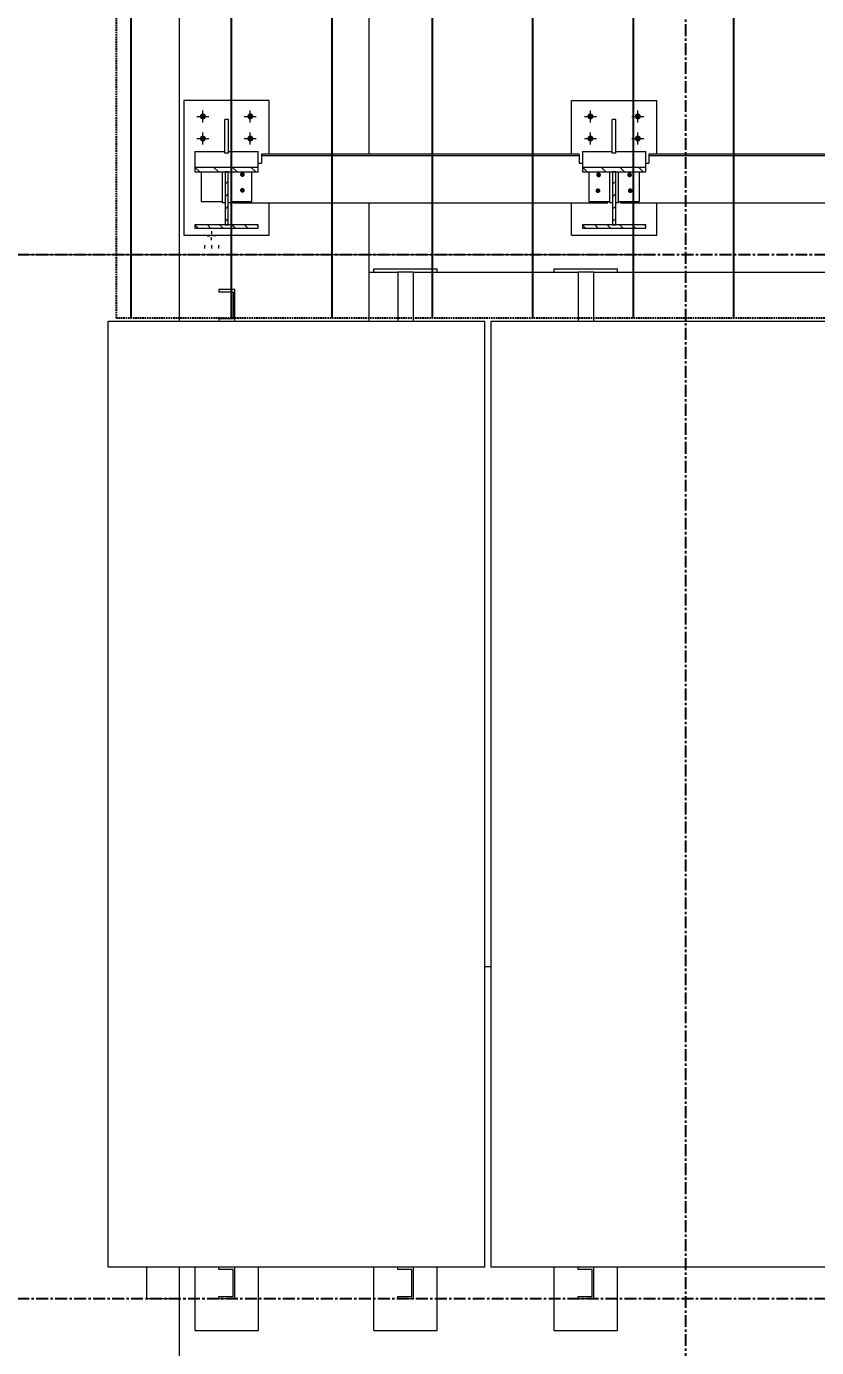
# Model space of a CAD drawing. Header units: millimetres. Extents: x -153298 to 620751, y -313239 to 250031.
# Drawn here: x 30149 to 32647, y -123359 to -119183 of the extents above; entities that cross this region are included whole.
import ezdxf

# ---------------------------------------------------------------- set-up
doc = ezdxf.new("R2010")
doc.units = ezdxf.units.MM
for name, pattern in [('CENTER', [2, 1.25, -0.25, 0.25, -0.25]), ('HIDDEN', [0.375, 0.25, -0.125]), ('XKITLINE00', [0]), ('XKITLINE02', [4, 2, -2])]:
    doc.linetypes.add(name, pattern=pattern)
for name, color, linetype, lineweight in [('Bolt', 7, 'Continuous', 0), ('Part', 7, 'Continuous', 0), ('Z-DIMENSIONS', 7, 'Continuous', 0)]:
    doc.layers.add(name, color=color, linetype=linetype, lineweight=lineweight)
doc.layers.add('HATCH', color=7, linetype='Continuous')
doc.styles.add('ISOCPEUR', font='isocpeur.ttf')

# ---------------------------------------------------------------- blocks, each defined once
blk = doc.blocks.new('*A153152')
at = {"layer": 'Part', "color": 7, "linetype": 'XKITLINE00', "lineweight": 0}
for p, q in [((306.570077, -21.082831), (306.449912, -20.962666)), ((307.042187, -21.082831), (306.922023, -20.962666)), ((307.514298, -21.082831), (307.394133, -20.962666)), ((307.986408, -21.082831), (307.866244, -20.962666))]:
    blk.add_line(p, q, dxfattribs=at)
blk = doc.blocks.new('*A154153')
at = {"layer": 'Part', "color": 7, "linetype": 'XKITLINE00', "lineweight": 0}
for p, q in [((306.529912, -22.505436), (306.449912, -22.425436)), ((306.844221, -22.505436), (306.764221, -22.425436)), ((307.15853, -22.505436), (307.07853, -22.425436)), ((307.472839, -22.505436), (307.392839, -22.425436)), ((307.787148, -22.505436), (307.707148, -22.425436)), ((308.049912, -22.453891), (308.021457, -22.425436))]:
    blk.add_line(p, q, dxfattribs=at)
blk = doc.blocks.new('*A155154')
at = {"layer": 'Part', "color": 7, "linetype": 'XKITLINE00', "lineweight": 0}
for p, q in [((307.209912, -21.397136), (307.289912, -21.317136)), ((307.209912, -21.711445), (307.289912, -21.631445)), ((307.209912, -22.025754), (307.289912, -21.945754)), ((307.209912, -22.340063), (307.289912, -22.260063))]:
    blk.add_line(p, q, dxfattribs=at)
blk = doc.blocks.new('*A156155')
at = {"layer": 'Part', "color": 7, "linetype": 'XKITLINE00', "lineweight": 0}
for p, q in [((296.770077, -21.082831), (296.649912, -20.962666)), ((297.242187, -21.082831), (297.122023, -20.962666)), ((297.714298, -21.082831), (297.594133, -20.962666)), ((298.186408, -21.082831), (298.066244, -20.962666))]:
    blk.add_line(p, q, dxfattribs=at)
blk = doc.blocks.new('*A157156')
at = {"layer": 'Part', "color": 7, "linetype": 'XKITLINE00', "lineweight": 0}
for p, q in [((296.729912, -22.505436), (296.649912, -22.425436)), ((297.044221, -22.505436), (296.964221, -22.425436)), ((297.35853, -22.505436), (297.27853, -22.425436)), ((297.672839, -22.505436), (297.592839, -22.425436)), ((297.987148, -22.505436), (297.907148, -22.425436)), ((298.249912, -22.453891), (298.221457, -22.425436))]:
    blk.add_line(p, q, dxfattribs=at)
blk = doc.blocks.new('*A158157')
at = {"layer": 'Part', "color": 7, "linetype": 'XKITLINE00', "lineweight": 0}
for p, q in [((297.409912, -21.397136), (297.489912, -21.317136)), ((297.409912, -21.711445), (297.489912, -21.631445)), ((297.409912, -22.025754), (297.489912, -21.945754)), ((297.409912, -22.340063), (297.489912, -22.260063))]:
    blk.add_line(p, q, dxfattribs=at)
blk = doc.blocks.new('*A12941259')
at = {"layer": 'Part', "color": 7, "linetype": 'XKITLINE00', "lineweight": 0}
for p, q in [((303.977912, -41.177455), (304.137912, -41.177455)), ((296.25794, -57.577455), (296.25794, -48.777455))]:
    blk.add_line(p, q, dxfattribs=at)
blk = doc.blocks.new('*A13131273')
at = {"layer": 'Part', "color": 7, "linetype": 'XKITLINE00', "lineweight": 0}
for p, q in [((301.057888, -20.634477), (301.057888, -16.417455)), ((301.057888, -23.617455), (301.057888, -21.864234)), ((301.057888, -23.617455), (301.777912, -23.617455)), ((302.177912, -23.617455), (306.337912, -23.617455)), ((306.737912, -23.617455), (313.377912, -23.617455))]:
    blk.add_line(p, q, dxfattribs=at)
blk = doc.blocks.new('*A13521311')
at = {"layer": 'Part', "color": 7, "linetype": 'XKITLINE00', "lineweight": 0}
for p, q in [((296.257888, -24.857455), (296.257888, 40.022545)), ((301.057888, -20.634477), (301.057888, 40.022545)), ((301.057888, -24.857455), (301.057888, -21.864234))]:
    blk.add_line(p, q, dxfattribs=at)
blk = doc.blocks.new('*A14121371')
at = {"layer": 'Part', "color": 7, "linetype": 'XKITLINE00', "lineweight": 0}
for p, q in [((304.137912, -24.857455), (315.977912, -24.857455)), ((304.137912, -48.777455), (304.137912, -24.857455)), ((315.977912, -48.777455), (315.977912, -24.857455)), ((315.977912, -48.777455), (304.137912, -48.777455))]:
    blk.add_line(p, q, dxfattribs=at)
blk = doc.blocks.new('*A14131372')
at = {"layer": 'Part', "color": 7, "linetype": 'XKITLINE00', "lineweight": 0}
for p, q in [((294.457912, -24.857455), (303.977912, -24.857455)), ((294.457912, -48.777455), (294.457912, -24.857455)), ((303.977912, -48.777455), (303.977912, -24.857455)), ((303.977912, -48.777455), (294.457912, -48.777455))]:
    blk.add_line(p, q, dxfattribs=at)
blk = doc.blocks.new('*A14141373')
at = {"layer": 'Part', "color": 7, "linetype": 'XKITLINE00', "lineweight": 0}
for p, q in [((306.449912, -20.564629), (307.201912, -20.564629)), ((306.449912, -20.564629), (306.449912, -21.082831)), ((307.297912, -20.564629), (308.049912, -20.564629)), ((308.049912, -21.082831), (308.049912, -20.564629)), ((306.449912, -20.962666), (308.049912, -20.962666)), ((306.449912, -21.082831), (308.049912, -21.082831))]:
    blk.add_line(p, q, dxfattribs=at)
blk = doc.blocks.new('*A14151374')
at = {"layer": 'Part', "color": 7, "linetype": 'XKITLINE00', "lineweight": 0}
for p, q in [((308.049912, -22.425436), (306.449912, -22.425436)), ((306.449912, -22.425436), (306.449912, -22.505436)), ((306.449912, -22.505436), (308.049912, -22.505436)), ((308.049912, -22.505436), (308.049912, -22.425436))]:
    blk.add_line(p, q, dxfattribs=at)
blk = doc.blocks.new('*A14161375')
at = {"layer": 'Part', "color": 7, "linetype": 'XKITLINE00', "lineweight": 0}
for p, q in [((307.289912, -21.082827), (307.209912, -21.082827)), ((307.209912, -21.082827), (307.209912, -22.425436)), ((307.289912, -22.425436), (307.289912, -21.082827)), ((307.209912, -22.425436), (307.289912, -22.425436))]:
    blk.add_line(p, q, dxfattribs=at)
blk = doc.blocks.new('*A14171376')
at = {"layer": 'Part', "color": 7, "linetype": 'XKITLINE00', "lineweight": 0}
for p, q in [((296.649912, -20.564629), (297.401912, -20.564629)), ((296.649912, -20.564629), (296.649912, -21.082831)), ((297.497912, -20.564629), (298.249912, -20.564629)), ((298.249912, -21.082831), (298.249912, -20.564629)), ((296.649912, -20.962666), (298.249912, -20.962666)), ((296.649912, -21.082831), (298.249912, -21.082831))]:
    blk.add_line(p, q, dxfattribs=at)
blk = doc.blocks.new('*A14181377')
at = {"layer": 'Part', "color": 7, "linetype": 'XKITLINE00', "lineweight": 0}
for p, q in [((298.249912, -22.425436), (296.649912, -22.425436)), ((296.649912, -22.425436), (296.649912, -22.505436)), ((296.649912, -22.505436), (298.249912, -22.505436)), ((298.249912, -22.505436), (298.249912, -22.425436))]:
    blk.add_line(p, q, dxfattribs=at)
blk = doc.blocks.new('*A14191378')
at = {"layer": 'Part', "color": 7, "linetype": 'XKITLINE00', "lineweight": 0}
for p, q in [((297.489912, -21.082827), (297.409912, -21.082827)), ((297.409912, -21.082827), (297.409912, -22.425436)), ((297.489912, -22.425436), (297.489912, -21.082827)), ((297.409912, -22.425436), (297.489912, -22.425436))]:
    blk.add_line(p, q, dxfattribs=at)
blk = doc.blocks.new('*A14201379')
at = {"layer": 'Part', "color": 7, "linetype": 'XKITLINE00', "lineweight": 0}
for p, q in [((306.369912, -20.634477), (298.329912, -20.634477)), ((298.329912, -20.634477), (298.329912, -20.865605)), ((298.329912, -20.665879), (306.369912, -20.665879)), ((306.369912, -20.634477), (306.369912, -20.865605)), ((298.249912, -20.862883), (298.329912, -20.862883)), ((298.249912, -20.865605), (298.329912, -20.865605)), ((306.369912, -20.862883), (306.449912, -20.862883)), ((306.369912, -20.865605), (306.449912, -20.865605)), ((297.609883, -21.864234), (297.609883, -21.828163)), ((297.609883, -21.864234), (307.089912, -21.864234)), ((307.089912, -21.864234), (307.089912, -21.828163))]:
    blk.add_line(p, q, dxfattribs=at)
blk = doc.blocks.new('*A14211380')
at = {"layer": 'Part', "color": 7, "linetype": 'XKITLINE00', "lineweight": 0}
for p, q in [((298.52988, -19.280042), (296.36988, -19.280042)), ((296.36988, -19.280042), (296.36988, -22.680042)), ((298.52988, -20.634477), (298.52988, -19.280042)), ((298.52988, -22.680042), (298.52988, -21.864234)), ((296.36988, -22.680042), (298.52988, -22.680042))]:
    blk.add_line(p, q, dxfattribs=at)
blk = doc.blocks.new('*A14221381')
at = {"layer": 'Part', "color": 7, "linetype": 'XKITLINE00', "lineweight": 0}
for p, q in [((297.561912, -21.855796), (297.561912, -21.082831)), ((298.089912, -21.828163), (298.089912, -21.082831)), ((297.489912, -21.855796), (297.561912, -21.855796)), ((297.561912, -21.828163), (298.089912, -21.828163))]:
    blk.add_line(p, q, dxfattribs=at)
blk = doc.blocks.new('*A14231382')
at = {"layer": 'Part', "color": 7, "linetype": 'XKITLINE00', "lineweight": 0}
for p, q in [((296.809902, -21.082831), (296.809902, -21.828163)), ((297.337902, -21.082831), (297.337902, -21.855796)), ((296.809902, -21.828163), (297.337902, -21.828163)), ((297.337902, -21.855796), (297.409902, -21.855796))]:
    blk.add_line(p, q, dxfattribs=at)
blk = doc.blocks.new('*A14241383')
at = {"layer": 'Part', "color": 7, "linetype": 'XKITLINE00', "lineweight": 0}
for p, q in [((297.497912, -19.760081), (297.401912, -19.760081)), ((297.401912, -20.611492), (297.401912, -19.760081)), ((297.497912, -20.611492), (297.497912, -19.760081)), ((297.497912, -20.611492), (297.401912, -20.611492))]:
    blk.add_line(p, q, dxfattribs=at)
blk = doc.blocks.new('*A14251384')
at = {"layer": 'Bolt'}
for points in [[(297.856, -21.089), (297.862, -21.09), (297.867, -21.092), (297.873, -21.094), (297.878, -21.096), (297.883, -21.099), (297.888, -21.103), (297.892, -21.107), (297.896, -21.111), (297.9, -21.116), (297.903, -21.121), (297.905, -21.126), (297.907, -21.132), (297.909, -21.137), (297.91, -21.143), (297.91, -21.149), (297.91, -21.155), (297.909, -21.161), (297.907, -21.166), (297.905, -21.172), (297.903, -21.177), (297.9, -21.182), (297.896, -21.187), (297.892, -21.191), (297.888, -21.195), (297.883, -21.199), (297.878, -21.202), (297.873, -21.204), (297.867, -21.206), (297.862, -21.208), (297.856, -21.209), (297.85, -21.209), (297.844, -21.209), (297.838, -21.208), (297.832, -21.206), (297.827, -21.204), (297.822, -21.202), (297.817, -21.199), (297.812, -21.195), (297.807, -21.191), (297.804, -21.187), (297.8, -21.182), (297.797, -21.177), (297.794, -21.172), (297.792, -21.166), (297.791, -21.161), (297.79, -21.155), (297.79, -21.149), (297.79, -21.143), (297.791, -21.137), (297.792, -21.132), (297.794, -21.126), (297.797, -21.121), (297.8, -21.116), (297.804, -21.111), (297.807, -21.107), (297.812, -21.103), (297.817, -21.099), (297.822, -21.096), (297.827, -21.094), (297.832, -21.092), (297.838, -21.09), (297.844, -21.089), (297.85, -21.089)], [(297.856, -21.489), (297.862, -21.49), (297.867, -21.491), (297.873, -21.493), (297.878, -21.496), (297.883, -21.499), (297.888, -21.502), (297.892, -21.506), (297.896, -21.511), (297.9, -21.515), (297.903, -21.52), (297.905, -21.526), (297.907, -21.531), (297.909, -21.537), (297.91, -21.543), (297.91, -21.549), (297.91, -21.554), (297.909, -21.56), (297.907, -21.566), (297.905, -21.571), (297.903, -21.577), (297.9, -21.582), (297.896, -21.587), (297.892, -21.591), (297.888, -21.595), (297.883, -21.598), (297.878, -21.601), (297.873, -21.604), (297.867, -21.606), (297.862, -21.607), (297.856, -21.608), (297.85, -21.608), (297.844, -21.608), (297.838, -21.607), (297.832, -21.606), (297.827, -21.604), (297.822, -21.601), (297.817, -21.598), (297.812, -21.595), (297.807, -21.591), (297.804, -21.587), (297.8, -21.582), (297.797, -21.577), (297.794, -21.571), (297.792, -21.566), (297.791, -21.56), (297.79, -21.554), (297.79, -21.549), (297.79, -21.543), (297.791, -21.537), (297.792, -21.531), (297.794, -21.526), (297.797, -21.52), (297.8, -21.515), (297.804, -21.511), (297.807, -21.506), (297.812, -21.502), (297.817, -21.499), (297.822, -21.496), (297.827, -21.493), (297.832, -21.491), (297.838, -21.49), (297.844, -21.489), (297.85, -21.489)]]:
    blk.add_hatch(color=7, dxfattribs=at).paths.add_polyline_path(points, flags=17)
at = {"layer": 'Bolt', "color": 7, "linetype": 'XKITLINE00', "lineweight": 0}
for p, q in [((297.85, -21.152), (297.85, -21.132)), ((297.85, -21.552), (297.85, -21.532))]:
    blk.add_line(p, q, dxfattribs=at)
blk = doc.blocks.new('*A14261385')
at = {"layer": 'Bolt'}
for points in [[(296.774, -19.673), (296.775, -19.665), (296.777, -19.658), (296.78, -19.651), (296.783, -19.644), (296.787, -19.638), (296.791, -19.632), (296.796, -19.626), (296.802, -19.621), (296.808, -19.617), (296.814, -19.613), (296.821, -19.61), (296.828, -19.607), (296.835, -19.606), (296.842, -19.604), (296.85, -19.604), (296.857, -19.604), (296.865, -19.606), (296.872, -19.607), (296.879, -19.61), (296.886, -19.613), (296.892, -19.617), (296.898, -19.621), (296.904, -19.626), (296.909, -19.632), (296.913, -19.638), (296.917, -19.644), (296.92, -19.651), (296.923, -19.658), (296.924, -19.665), (296.926, -19.673), (296.926, -19.68), (296.926, -19.687), (296.924, -19.695), (296.923, -19.702), (296.92, -19.709), (296.917, -19.716), (296.913, -19.722), (296.909, -19.728), (296.904, -19.734), (296.898, -19.739), (296.892, -19.743), (296.886, -19.747), (296.879, -19.75), (296.872, -19.753), (296.865, -19.755), (296.857, -19.756), (296.85, -19.756), (296.842, -19.756), (296.835, -19.755), (296.828, -19.753), (296.821, -19.75), (296.814, -19.747), (296.808, -19.743), (296.802, -19.739), (296.796, -19.734), (296.791, -19.728), (296.787, -19.722), (296.783, -19.716), (296.78, -19.709), (296.777, -19.702), (296.775, -19.695), (296.774, -19.687), (296.774, -19.68)], [(297.974, -19.673), (297.975, -19.665), (297.977, -19.658), (297.98, -19.651), (297.983, -19.644), (297.987, -19.638), (297.991, -19.632), (297.996, -19.626), (298.002, -19.621), (298.008, -19.617), (298.014, -19.613), (298.021, -19.61), (298.028, -19.607), (298.035, -19.606), (298.042, -19.604), (298.05, -19.604), (298.057, -19.604), (298.065, -19.606), (298.072, -19.607), (298.079, -19.61), (298.086, -19.613), (298.092, -19.617), (298.098, -19.621), (298.104, -19.626), (298.109, -19.632), (298.113, -19.638), (298.117, -19.644), (298.12, -19.651), (298.123, -19.658), (298.124, -19.665), (298.126, -19.673), (298.126, -19.68), (298.126, -19.687), (298.124, -19.695), (298.123, -19.702), (298.12, -19.709), (298.117, -19.716), (298.113, -19.722), (298.109, -19.728), (298.104, -19.734), (298.098, -19.739), (298.092, -19.743), (298.086, -19.747), (298.079, -19.75), (298.072, -19.753), (298.065, -19.755), (298.057, -19.756), (298.05, -19.756), (298.042, -19.756), (298.035, -19.755), (298.028, -19.753), (298.021, -19.75), (298.014, -19.747), (298.008, -19.743), (298.002, -19.739), (297.996, -19.734), (297.991, -19.728), (297.987, -19.722), (297.983, -19.716), (297.98, -19.709), (297.977, -19.702), (297.975, -19.695), (297.974, -19.687), (297.974, -19.68)], [(296.774, -20.233), (296.775, -20.225), (296.777, -20.218), (296.78, -20.211), (296.783, -20.204), (296.787, -20.198), (296.791, -20.192), (296.796, -20.186), (296.802, -20.181), (296.808, -20.177), (296.814, -20.173), (296.821, -20.17), (296.828, -20.167), (296.835, -20.166), (296.842, -20.164), (296.85, -20.164), (296.857, -20.164), (296.865, -20.166), (296.872, -20.167), (296.879, -20.17), (296.886, -20.173), (296.892, -20.177), (296.898, -20.181), (296.904, -20.186), (296.909, -20.192), (296.913, -20.198), (296.917, -20.204), (296.92, -20.211), (296.923, -20.218), (296.924, -20.225), (296.926, -20.233), (296.926, -20.24), (296.926, -20.247), (296.924, -20.255), (296.923, -20.262), (296.92, -20.269), (296.917, -20.276), (296.913, -20.282), (296.909, -20.288), (296.904, -20.294), (296.898, -20.299), (296.892, -20.303), (296.886, -20.307), (296.879, -20.31), (296.872, -20.313), (296.865, -20.315), (296.857, -20.316), (296.85, -20.316), (296.842, -20.316), (296.835, -20.315), (296.828, -20.313), (296.821, -20.31), (296.814, -20.307), (296.808, -20.303), (296.802, -20.299), (296.796, -20.294), (296.791, -20.288), (296.787, -20.282), (296.783, -20.276), (296.78, -20.269), (296.777, -20.262), (296.775, -20.255), (296.774, -20.247), (296.774, -20.24)], [(297.974, -20.233), (297.975, -20.225), (297.977, -20.218), (297.98, -20.211), (297.983, -20.204), (297.987, -20.198), (297.991, -20.192), (297.996, -20.186), (298.002, -20.181), (298.008, -20.177), (298.014, -20.173), (298.021, -20.17), (298.028, -20.167), (298.035, -20.166), (298.042, -20.164), (298.05, -20.164), (298.057, -20.164), (298.065, -20.166), (298.072, -20.167), (298.079, -20.17), (298.086, -20.173), (298.092, -20.177), (298.098, -20.181), (298.104, -20.186), (298.109, -20.192), (298.113, -20.198), (298.117, -20.204), (298.12, -20.211), (298.123, -20.218), (298.124, -20.225), (298.126, -20.233), (298.126, -20.24), (298.126, -20.247), (298.124, -20.255), (298.123, -20.262), (298.12, -20.269), (298.117, -20.276), (298.113, -20.282), (298.109, -20.288), (298.104, -20.294), (298.098, -20.299), (298.092, -20.303), (298.086, -20.307), (298.079, -20.31), (298.072, -20.313), (298.065, -20.315), (298.057, -20.316), (298.05, -20.316), (298.042, -20.316), (298.035, -20.315), (298.028, -20.313), (298.021, -20.31), (298.014, -20.307), (298.008, -20.303), (298.002, -20.299), (297.996, -20.294), (297.991, -20.288), (297.987, -20.282), (297.983, -20.276), (297.98, -20.269), (297.977, -20.262), (297.975, -20.255), (297.974, -20.247), (297.974, -20.24)]]:
    blk.add_hatch(color=7, dxfattribs=at).paths.add_polyline_path(points, flags=17)
at = {"layer": 'Bolt', "color": 7, "linetype": 'XKITLINE00', "lineweight": 0}
for p, q in [((296.698, -19.68), (297.002, -19.68)), ((296.85, -19.832), (296.85, -19.528)), ((297.898, -19.68), (298.202, -19.68)), ((298.05, -19.832), (298.05, -19.528)), ((296.698, -20.24), (297.002, -20.24)), ((296.85, -20.392), (296.85, -20.088)), ((297.898, -20.24), (298.202, -20.24)), ((298.05, -20.392), (298.05, -20.088))]:
    blk.add_line(p, q, dxfattribs=at)
blk = doc.blocks.new('*A14271386')
at = {"layer": 'Part', "color": 7, "linetype": 'XKITLINE00', "lineweight": 0}
for p, q in [((301.177912, -23.617455), (301.177912, -23.537455)), ((301.177912, -23.537455), (302.777912, -23.537455)), ((301.177912, -23.617455), (301.777912, -23.617455)), ((302.177912, -23.617455), (302.777912, -23.617455)), ((302.777912, -23.617455), (302.777912, -23.537455))]:
    blk.add_line(p, q, dxfattribs=at)
blk = doc.blocks.new('*A14281387')
at = {"layer": 'Part', "color": 7, "linetype": 'XKITLINE00', "lineweight": 0}
for p, q in [((297.657912, -24.057455), (297.257912, -24.057455)), ((297.257912, -24.057455), (297.257912, -24.117455)), ((297.257912, -24.117455), (297.617912, -24.117455)), ((297.617912, -24.117455), (297.617912, -24.797455)), ((297.657912, -24.857455), (297.657912, -24.057455)), ((297.617912, -24.797455), (297.257912, -24.797455)), ((297.257912, -24.797455), (297.257912, -24.857455))]:
    blk.add_line(p, q, dxfattribs=at)
blk = doc.blocks.new('*A14291388')
at = {"layer": 'Part', "color": 7, "linetype": 'XKITLINE00', "lineweight": 0}
for p, q in [((302.177912, -23.617455), (301.777912, -23.617455)), ((301.777912, -23.617455), (301.777912, -24.857455)), ((302.177912, -24.857455), (302.177912, -23.617455))]:
    blk.add_line(p, q, dxfattribs=at)
blk = doc.blocks.new('*A14301389')
at = {"layer": 'Part', "color": 7, "linetype": 'XKITLINE00', "lineweight": 0}
for p, q in [((306.16988, -19.280042), (308.32988, -19.280042)), ((306.16988, -20.634477), (306.16988, -19.280042)), ((308.32988, -20.634477), (308.32988, -19.280042)), ((306.16988, -22.680042), (306.16988, -21.864234)), ((308.32988, -22.680042), (308.32988, -21.864234)), ((306.16988, -22.680042), (308.32988, -22.680042))]:
    blk.add_line(p, q, dxfattribs=at)
blk = doc.blocks.new('*A14311390')
at = {"layer": 'Bolt'}
for points in [[(307.648, -21.1), (307.654, -21.1), (307.659, -21.102), (307.665, -21.104), (307.67, -21.106), (307.675, -21.109), (307.68, -21.113), (307.684, -21.117), (307.688, -21.121), (307.692, -21.126), (307.695, -21.131), (307.697, -21.136), (307.699, -21.142), (307.701, -21.147), (307.702, -21.153), (307.702, -21.159), (307.702, -21.165), (307.701, -21.171), (307.699, -21.177), (307.697, -21.182), (307.695, -21.187), (307.692, -21.192), (307.688, -21.197), (307.684, -21.202), (307.68, -21.205), (307.675, -21.209), (307.67, -21.212), (307.665, -21.215), (307.659, -21.217), (307.654, -21.218), (307.648, -21.219), (307.642, -21.219), (307.636, -21.219), (307.63, -21.218), (307.624, -21.217), (307.619, -21.215), (307.614, -21.212), (307.609, -21.209), (307.604, -21.205), (307.599, -21.202), (307.595, -21.197), (307.592, -21.192), (307.589, -21.187), (307.586, -21.182), (307.584, -21.177), (307.583, -21.171), (307.582, -21.165), (307.582, -21.159), (307.582, -21.153), (307.583, -21.147), (307.584, -21.142), (307.586, -21.136), (307.589, -21.131), (307.592, -21.126), (307.595, -21.121), (307.599, -21.117), (307.604, -21.113), (307.609, -21.109), (307.614, -21.106), (307.619, -21.104), (307.624, -21.102), (307.63, -21.1), (307.636, -21.1), (307.642, -21.099)], [(307.664, -21.499), (307.67, -21.5), (307.676, -21.501), (307.681, -21.503), (307.687, -21.505), (307.692, -21.508), (307.696, -21.512), (307.701, -21.516), (307.705, -21.52), (307.708, -21.525), (307.711, -21.53), (307.714, -21.535), (307.716, -21.541), (307.717, -21.547), (307.718, -21.552), (307.718, -21.558), (307.718, -21.564), (307.717, -21.57), (307.716, -21.576), (307.714, -21.581), (307.711, -21.587), (307.708, -21.592), (307.705, -21.596), (307.701, -21.601), (307.696, -21.605), (307.692, -21.608), (307.687, -21.611), (307.681, -21.614), (307.676, -21.616), (307.67, -21.617), (307.664, -21.618), (307.658, -21.618), (307.653, -21.618), (307.647, -21.617), (307.641, -21.616), (307.635, -21.614), (307.63, -21.611), (307.625, -21.608), (307.62, -21.605), (307.616, -21.601), (307.612, -21.596), (307.609, -21.592), (307.605, -21.587), (307.603, -21.581), (307.601, -21.576), (307.6, -21.57), (307.599, -21.564), (307.598, -21.558), (307.599, -21.552), (307.6, -21.547), (307.601, -21.541), (307.603, -21.535), (307.605, -21.53), (307.609, -21.525), (307.612, -21.52), (307.616, -21.516), (307.62, -21.512), (307.625, -21.508), (307.63, -21.505), (307.635, -21.503), (307.641, -21.501), (307.647, -21.5), (307.653, -21.499), (307.658, -21.498)]]:
    blk.add_hatch(color=7, dxfattribs=at).paths.add_polyline_path(points, flags=17)
at = {"layer": 'Bolt', "color": 7, "linetype": 'XKITLINE00', "lineweight": 0}
for p, q in [((307.642, -21.162), (307.642, -21.143)), ((307.658, -21.562), (307.658, -21.542))]:
    blk.add_line(p, q, dxfattribs=at)
blk = doc.blocks.new('*A14321391')
at = {"layer": 'Bolt'}
for points in [[(306.574, -19.673), (306.575, -19.665), (306.577, -19.658), (306.58, -19.651), (306.583, -19.644), (306.587, -19.638), (306.591, -19.632), (306.596, -19.626), (306.602, -19.621), (306.608, -19.617), (306.614, -19.613), (306.621, -19.61), (306.628, -19.607), (306.635, -19.606), (306.642, -19.604), (306.65, -19.604), (306.657, -19.604), (306.665, -19.606), (306.672, -19.607), (306.679, -19.61), (306.686, -19.613), (306.692, -19.617), (306.698, -19.621), (306.704, -19.626), (306.709, -19.632), (306.713, -19.638), (306.717, -19.644), (306.72, -19.651), (306.723, -19.658), (306.724, -19.665), (306.726, -19.673), (306.726, -19.68), (306.726, -19.687), (306.724, -19.695), (306.723, -19.702), (306.72, -19.709), (306.717, -19.716), (306.713, -19.722), (306.709, -19.728), (306.704, -19.734), (306.698, -19.739), (306.692, -19.743), (306.686, -19.747), (306.679, -19.75), (306.672, -19.753), (306.665, -19.755), (306.657, -19.756), (306.65, -19.756), (306.642, -19.756), (306.635, -19.755), (306.628, -19.753), (306.621, -19.75), (306.614, -19.747), (306.608, -19.743), (306.602, -19.739), (306.596, -19.734), (306.591, -19.728), (306.587, -19.722), (306.583, -19.716), (306.58, -19.709), (306.577, -19.702), (306.575, -19.695), (306.574, -19.687), (306.574, -19.68)], [(307.774, -19.673), (307.775, -19.665), (307.777, -19.658), (307.78, -19.651), (307.783, -19.644), (307.787, -19.638), (307.791, -19.632), (307.796, -19.626), (307.802, -19.621), (307.808, -19.617), (307.814, -19.613), (307.821, -19.61), (307.828, -19.607), (307.835, -19.606), (307.842, -19.604), (307.85, -19.604), (307.857, -19.604), (307.865, -19.606), (307.872, -19.607), (307.879, -19.61), (307.886, -19.613), (307.892, -19.617), (307.898, -19.621), (307.904, -19.626), (307.909, -19.632), (307.913, -19.638), (307.917, -19.644), (307.92, -19.651), (307.923, -19.658), (307.924, -19.665), (307.926, -19.673), (307.926, -19.68), (307.926, -19.687), (307.924, -19.695), (307.923, -19.702), (307.92, -19.709), (307.917, -19.716), (307.913, -19.722), (307.909, -19.728), (307.904, -19.734), (307.898, -19.739), (307.892, -19.743), (307.886, -19.747), (307.879, -19.75), (307.872, -19.753), (307.865, -19.755), (307.857, -19.756), (307.85, -19.756), (307.842, -19.756), (307.835, -19.755), (307.828, -19.753), (307.821, -19.75), (307.814, -19.747), (307.808, -19.743), (307.802, -19.739), (307.796, -19.734), (307.791, -19.728), (307.787, -19.722), (307.783, -19.716), (307.78, -19.709), (307.777, -19.702), (307.775, -19.695), (307.774, -19.687), (307.774, -19.68)], [(306.574, -20.233), (306.575, -20.225), (306.577, -20.218), (306.58, -20.211), (306.583, -20.204), (306.587, -20.198), (306.591, -20.192), (306.596, -20.186), (306.602, -20.181), (306.608, -20.177), (306.614, -20.173), (306.621, -20.17), (306.628, -20.167), (306.635, -20.166), (306.642, -20.164), (306.65, -20.164), (306.657, -20.164), (306.665, -20.166), (306.672, -20.167), (306.679, -20.17), (306.686, -20.173), (306.692, -20.177), (306.698, -20.181), (306.704, -20.186), (306.709, -20.192), (306.713, -20.198), (306.717, -20.204), (306.72, -20.211), (306.723, -20.218), (306.724, -20.225), (306.726, -20.233), (306.726, -20.24), (306.726, -20.247), (306.724, -20.255), (306.723, -20.262), (306.72, -20.269), (306.717, -20.276), (306.713, -20.282), (306.709, -20.288), (306.704, -20.294), (306.698, -20.299), (306.692, -20.303), (306.686, -20.307), (306.679, -20.31), (306.672, -20.313), (306.665, -20.315), (306.657, -20.316), (306.65, -20.316), (306.642, -20.316), (306.635, -20.315), (306.628, -20.313), (306.621, -20.31), (306.614, -20.307), (306.608, -20.303), (306.602, -20.299), (306.596, -20.294), (306.591, -20.288), (306.587, -20.282), (306.583, -20.276), (306.58, -20.269), (306.577, -20.262), (306.575, -20.255), (306.574, -20.247), (306.574, -20.24)], [(307.774, -20.233), (307.775, -20.225), (307.777, -20.218), (307.78, -20.211), (307.783, -20.204), (307.787, -20.198), (307.791, -20.192), (307.796, -20.186), (307.802, -20.181), (307.808, -20.177), (307.814, -20.173), (307.821, -20.17), (307.828, -20.167), (307.835, -20.166), (307.842, -20.164), (307.85, -20.164), (307.857, -20.164), (307.865, -20.166), (307.872, -20.167), (307.879, -20.17), (307.886, -20.173), (307.892, -20.177), (307.898, -20.181), (307.904, -20.186), (307.909, -20.192), (307.913, -20.198), (307.917, -20.204), (307.92, -20.211), (307.923, -20.218), (307.924, -20.225), (307.926, -20.233), (307.926, -20.24), (307.926, -20.247), (307.924, -20.255), (307.923, -20.262), (307.92, -20.269), (307.917, -20.276), (307.913, -20.282), (307.909, -20.288), (307.904, -20.294), (307.898, -20.299), (307.892, -20.303), (307.886, -20.307), (307.879, -20.31), (307.872, -20.313), (307.865, -20.315), (307.857, -20.316), (307.85, -20.316), (307.842, -20.316), (307.835, -20.315), (307.828, -20.313), (307.821, -20.31), (307.814, -20.307), (307.808, -20.303), (307.802, -20.299), (307.796, -20.294), (307.791, -20.288), (307.787, -20.282), (307.783, -20.276), (307.78, -20.269), (307.777, -20.262), (307.775, -20.255), (307.774, -20.247), (307.774, -20.24)]]:
    blk.add_hatch(color=7, dxfattribs=at).paths.add_polyline_path(points, flags=17)
at = {"layer": 'Bolt', "color": 7, "linetype": 'XKITLINE00', "lineweight": 0}
for p, q in [((306.498, -19.68), (306.802, -19.68)), ((306.65, -19.832), (306.65, -19.528)), ((307.698, -19.68), (308.002, -19.68)), ((307.85, -19.832), (307.85, -19.528)), ((306.498, -20.24), (306.802, -20.24)), ((306.65, -20.392), (306.65, -20.088)), ((307.698, -20.24), (308.002, -20.24)), ((307.85, -20.392), (307.85, -20.088))]:
    blk.add_line(p, q, dxfattribs=at)
blk = doc.blocks.new('*A14331392')
at = {"layer": 'Part', "color": 7, "linetype": 'XKITLINE00', "lineweight": 0}
for p, q in [((307.361912, -21.855796), (307.361912, -21.082831)), ((307.889912, -21.828163), (307.889912, -21.082831)), ((307.289912, -21.855796), (307.361912, -21.855796)), ((307.361912, -21.828163), (307.889912, -21.828163))]:
    blk.add_line(p, q, dxfattribs=at)
blk = doc.blocks.new('*A14341393')
at = {"layer": 'Part', "color": 7, "linetype": 'XKITLINE00', "lineweight": 0}
for p, q in [((306.609902, -21.082831), (306.609902, -21.828163)), ((307.137902, -21.082831), (307.137902, -21.855796)), ((306.609902, -21.828163), (307.137902, -21.828163)), ((307.137902, -21.855796), (307.209902, -21.855796))]:
    blk.add_line(p, q, dxfattribs=at)
blk = doc.blocks.new('*A14351394')
at = {"layer": 'Part', "color": 7, "linetype": 'XKITLINE00', "lineweight": 0}
for p, q in [((307.297912, -19.760081), (307.201912, -19.760081)), ((307.201912, -20.611492), (307.201912, -19.760081)), ((307.297912, -20.611492), (307.297912, -19.760081)), ((307.297912, -20.611492), (307.201912, -20.611492))]:
    blk.add_line(p, q, dxfattribs=at)
blk = doc.blocks.new('*A14361395')
at = {"layer": 'Bolt'}
for points in [[(306.864, -21.1), (306.87, -21.1), (306.875, -21.102), (306.881, -21.104), (306.886, -21.106), (306.891, -21.109), (306.896, -21.113), (306.9, -21.117), (306.904, -21.121), (306.908, -21.126), (306.911, -21.131), (306.913, -21.136), (306.915, -21.142), (306.917, -21.147), (306.918, -21.153), (306.918, -21.159), (306.918, -21.165), (306.917, -21.171), (306.915, -21.177), (306.913, -21.182), (306.911, -21.187), (306.908, -21.192), (306.904, -21.197), (306.9, -21.202), (306.896, -21.205), (306.891, -21.209), (306.886, -21.212), (306.881, -21.215), (306.875, -21.217), (306.87, -21.218), (306.864, -21.219), (306.858, -21.219), (306.852, -21.219), (306.846, -21.218), (306.841, -21.217), (306.835, -21.215), (306.83, -21.212), (306.825, -21.209), (306.82, -21.205), (306.816, -21.202), (306.812, -21.197), (306.808, -21.192), (306.805, -21.187), (306.803, -21.182), (306.801, -21.177), (306.799, -21.171), (306.798, -21.165), (306.798, -21.159), (306.798, -21.153), (306.799, -21.147), (306.801, -21.142), (306.803, -21.136), (306.805, -21.131), (306.808, -21.126), (306.812, -21.121), (306.816, -21.117), (306.82, -21.113), (306.825, -21.109), (306.83, -21.106), (306.835, -21.104), (306.841, -21.102), (306.846, -21.1), (306.852, -21.1), (306.858, -21.099)], [(306.847, -21.499), (306.853, -21.5), (306.859, -21.501), (306.864, -21.503), (306.87, -21.505), (306.875, -21.508), (306.879, -21.512), (306.884, -21.516), (306.888, -21.52), (306.891, -21.525), (306.894, -21.53), (306.897, -21.535), (306.899, -21.541), (306.9, -21.547), (306.901, -21.552), (306.901, -21.558), (306.901, -21.564), (306.9, -21.57), (306.899, -21.576), (306.897, -21.581), (306.894, -21.587), (306.891, -21.592), (306.888, -21.596), (306.884, -21.601), (306.879, -21.605), (306.875, -21.608), (306.87, -21.611), (306.864, -21.614), (306.859, -21.616), (306.853, -21.617), (306.847, -21.618), (306.841, -21.618), (306.836, -21.618), (306.83, -21.617), (306.824, -21.616), (306.818, -21.614), (306.813, -21.611), (306.808, -21.608), (306.803, -21.605), (306.799, -21.601), (306.795, -21.596), (306.792, -21.592), (306.788, -21.587), (306.786, -21.581), (306.784, -21.576), (306.783, -21.57), (306.782, -21.564), (306.781, -21.558), (306.782, -21.552), (306.783, -21.547), (306.784, -21.541), (306.786, -21.535), (306.788, -21.53), (306.792, -21.525), (306.795, -21.52), (306.799, -21.516), (306.803, -21.512), (306.808, -21.508), (306.813, -21.505), (306.818, -21.503), (306.824, -21.501), (306.83, -21.5), (306.836, -21.499), (306.841, -21.498)]]:
    blk.add_hatch(color=7, dxfattribs=at).paths.add_polyline_path(points, flags=17)
at = {"layer": 'Bolt', "color": 7, "linetype": 'XKITLINE00', "lineweight": 0}
for p, q in [((306.858, -21.162), (306.858, -21.143)), ((306.841, -21.562), (306.841, -21.542))]:
    blk.add_line(p, q, dxfattribs=at)
blk = doc.blocks.new('*A14371396')
at = {"layer": 'Part', "color": 7, "linetype": 'XKITLINE00', "lineweight": 0}
for p, q in [((305.737912, -23.617455), (305.737912, -23.537455)), ((305.737912, -23.537455), (307.337912, -23.537455)), ((305.737912, -23.617455), (306.337912, -23.617455)), ((306.737912, -23.617455), (307.337912, -23.617455)), ((307.337912, -23.617455), (307.337912, -23.537455))]:
    blk.add_line(p, q, dxfattribs=at)
blk = doc.blocks.new('*A14381397')
at = {"layer": 'Part', "color": 7, "linetype": 'XKITLINE00', "lineweight": 0}
for p, q in [((306.737912, -23.617455), (306.337912, -23.617455)), ((306.337912, -23.617455), (306.337912, -24.857455)), ((306.737912, -24.857455), (306.737912, -23.617455))]:
    blk.add_line(p, q, dxfattribs=at)
blk = doc.blocks.new('*A14441403')
at = {"layer": 'Part', "color": 7, "linetype": 'XKITLINE00', "lineweight": 0}
for p, q in [((318.369912, -20.634477), (308.129912, -20.634477)), ((308.129912, -20.634477), (308.129912, -20.865605)), ((308.129912, -20.665879), (318.369912, -20.665879)), ((318.369912, -20.634477), (318.369912, -20.865605)), ((308.049912, -20.862883), (308.129912, -20.862883)), ((308.049912, -20.865605), (308.129912, -20.865605)), ((318.369912, -20.862883), (318.449912, -20.862883)), ((318.369912, -20.865605), (318.449912, -20.865605)), ((307.409883, -21.864234), (307.409883, -21.828163)), ((307.409883, -21.864234), (319.089912, -21.864234)), ((319.089912, -21.864234), (319.089912, -21.828163))]:
    blk.add_line(p, q, dxfattribs=at)
blk = doc.blocks.new('*A14621418')
at = {"layer": 'Part', "color": 7, "linetype": 'XKITLINE00', "lineweight": 0}
for p, q in [((295.431424, -49.577455), (295.431424, -48.777455)), ((296.25794, -49.577455), (295.431424, -49.577455))]:
    blk.add_line(p, q, dxfattribs=at)
blk = doc.blocks.new('*A14851441')
at = {"layer": 'Part', "color": 7, "linetype": 'XKITLINE00', "lineweight": 0}
for p, q in [((305.737912, -50.377455), (305.737912, -48.777455)), ((307.337912, -50.377455), (307.337912, -48.777455)), ((305.737912, -50.377455), (307.337912, -50.377455))]:
    blk.add_line(p, q, dxfattribs=at)
blk = doc.blocks.new('*A14861442')
at = {"layer": 'Part', "color": 7, "linetype": 'XKITLINE00', "lineweight": 0}
for p, q in [((306.337912, -48.837455), (306.337912, -48.777455)), ((306.697912, -48.837455), (306.337912, -48.837455)), ((306.697912, -49.517455), (306.697912, -48.837455)), ((306.737912, -49.577455), (306.737912, -48.777455)), ((306.337912, -49.577455), (306.337912, -49.517455)), ((306.337912, -49.517455), (306.697912, -49.517455)), ((306.737912, -49.577455), (306.337912, -49.577455))]:
    blk.add_line(p, q, dxfattribs=at)
blk = doc.blocks.new('*A14871443')
at = {"layer": 'Part', "color": 7, "linetype": 'XKITLINE00', "lineweight": 0}
for p, q in [((296.657912, -50.377455), (296.657912, -48.777455)), ((298.257912, -50.377455), (298.257912, -48.777455)), ((296.657912, -50.377455), (298.257912, -50.377455))]:
    blk.add_line(p, q, dxfattribs=at)
blk = doc.blocks.new('*A14881444')
at = {"layer": 'Part', "color": 7, "linetype": 'XKITLINE00', "lineweight": 0}
for p, q in [((301.177912, -50.377455), (301.177912, -48.777455)), ((302.777912, -50.377455), (302.777912, -48.777455)), ((301.177912, -50.377455), (302.777912, -50.377455))]:
    blk.add_line(p, q, dxfattribs=at)
blk = doc.blocks.new('*A14891445')
at = {"layer": 'Part', "color": 7, "linetype": 'XKITLINE00', "lineweight": 0}
for p, q in [((297.257912, -48.837455), (297.257912, -48.777455)), ((297.617912, -48.837455), (297.257912, -48.837455)), ((297.617912, -49.517455), (297.617912, -48.837455)), ((297.657912, -49.577455), (297.657912, -48.777455)), ((297.257912, -49.577455), (297.257912, -49.517455)), ((297.257912, -49.517455), (297.617912, -49.517455)), ((297.657912, -49.577455), (297.257912, -49.577455))]:
    blk.add_line(p, q, dxfattribs=at)
blk = doc.blocks.new('*A14901446')
at = {"layer": 'Part', "color": 7, "linetype": 'XKITLINE00', "lineweight": 0}
for p, q in [((301.777912, -48.837455), (301.777912, -48.777455)), ((302.137912, -48.837455), (301.777912, -48.837455)), ((302.137912, -49.517455), (302.137912, -48.837455)), ((302.177912, -49.577455), (302.177912, -48.777455)), ((301.777912, -49.577455), (301.777912, -49.517455)), ((301.777912, -49.517455), (302.137912, -49.517455)), ((302.177912, -49.577455), (301.777912, -49.577455))]:
    blk.add_line(p, q, dxfattribs=at)
blk = doc.blocks.new('*A14951451')
at = {"layer": 'Bolt', "color": 7, "linetype": 'XKITLINE02', "lineweight": 0}
for p, q in [((296.891934, -22.937455), (296.891934, -23.017455)), ((296.891934, -22.937455), (296.891934, -23.017455)), ((297.067934, -22.937455), (297.067934, -23.017455)), ((297.067934, -22.937455), (297.067934, -23.017455)), ((297.243934, -22.937455), (297.243934, -23.017455)), ((297.243934, -22.937455), (297.243934, -23.017455))]:
    blk.add_line(p, q, dxfattribs=at)
blk = doc.blocks.new('*A14961452')
at = {"layer": 'Bolt', "color": 7, "linetype": 'XKITLINE00', "lineweight": 0}
for p, q in [((296.95596, -22.697455), (297.030552, -22.697455)), ((297.06796, -22.585455), (297.06796, -22.660047)), ((297.17996, -22.697455), (297.105368, -22.697455)), ((297.06796, -22.809455), (297.06796, -22.734863))]:
    blk.add_line(p, q, dxfattribs=at)
blk = doc.blocks.new('*A29232832')
at = {"layer": 'Z-DIMENSIONS', "color": 7, "linetype": 'XKITLINE00', "lineweight": 0}
for p, q in [((284.816132, -15.908338), (285.834366, -16.926572)), ((300.057888, -16.417455), (283.315249, -16.417455)), ((285.325249, -23.177455), (285.325249, -16.417455)), ((284.816132, -22.668338), (285.834366, -23.686572)), ((308.057907, -23.177455), (283.315249, -23.177455))]:
    blk.add_line(p, q, dxfattribs=at)
at = {"layer": 'Z-DIMENSIONS', "color": 7}
for p in [(285.325249, -16.417455), (285.325249, -23.177455)]:
    blk.add_point(p, dxfattribs=at)
at = {"layer": 'Z-DIMENSIONS', "color": 7, "style": 'ISOCPEUR', "width": 0.85}
blk.add_text('845', height=1.8, rotation=90.00021, dxfattribs=at).set_placement((284.215249, -21.499017))

msp = doc.modelspace()

# ---------------------------------------------------------------- hatches: boundary and pattern name
at = {"layer": 'HATCH'}
h = msp.add_hatch(dxfattribs=at)
h.set_pattern_fill('ANSI31', scale=100, angle=45)
h.set_pattern_definition([(90, (0, -142230.9), (-317.5, 0), [])])
h.paths.add_polyline_path([(30433.5472, -111708.2371), (43397.7713, -111708.2371), (43397.7713, -120104.9884), (30433.5472, -120104.9884)])

# ---------------------------------------------------------------- linework, layer by layer
at = {"color": 7, "linetype": 'CENTER', "ltscale": 30}
for p, q in [((32232.7713, -109456.2471), (32232.7713, -125527.3802)), ((59557.5016, -119904.9884), (24877.4489, -119904.9884)), ((59557.5016, -123204.9884), (24877.4489, -123204.9884))]:
    msp.add_line(p, q, dxfattribs=at)
at = {"color": 7, "linetype": 'HIDDEN', "ltscale": 20}
msp.add_lwpolyline([(30433.5472, -111708.2371), (43397.7713, -111708.2371), (43397.7713, -120104.9884), (30433.5472, -120104.9884)], close=True, dxfattribs=at)

# ---------------------------------------------------------------- block references
at = {"color": 7, "lineweight": 0, "xscale": 125, "yscale": 125, "zscale": 125}
for name in ['*A13521311', '*A29232832', '*A13131273', '*A14211380', '*A14301389', '*A14261385', '*A14321391', '*A14241383', '*A14351394', '*A14171376', '*A14141373', '*A14201379', '*A14441403', '*A156155', '*A14231382', '*A14191378', '*A14221381', '*A14251384', '*A153152', '*A14341393', '*A14361395', '*A14161375', '*A14331392', '*A14311390', '*A158157', '*A155154', '*A157156', '*A14181377', '*A14961452', '*A154153', '*A14151374', '*A14951451', '*A14271386', '*A14291388', '*A14371396', '*A14381397', '*A14281387', '*A14131372', '*A14121371', '*A12941259', '*A14621418', '*A14871443', '*A14891445', '*A14881444', '*A14901446', '*A14851441', '*A14861442']:
    msp.add_blockref(name, (-6399.4671, -117007.8065), dxfattribs=at)

doc.saveas('drawing.dxf')
